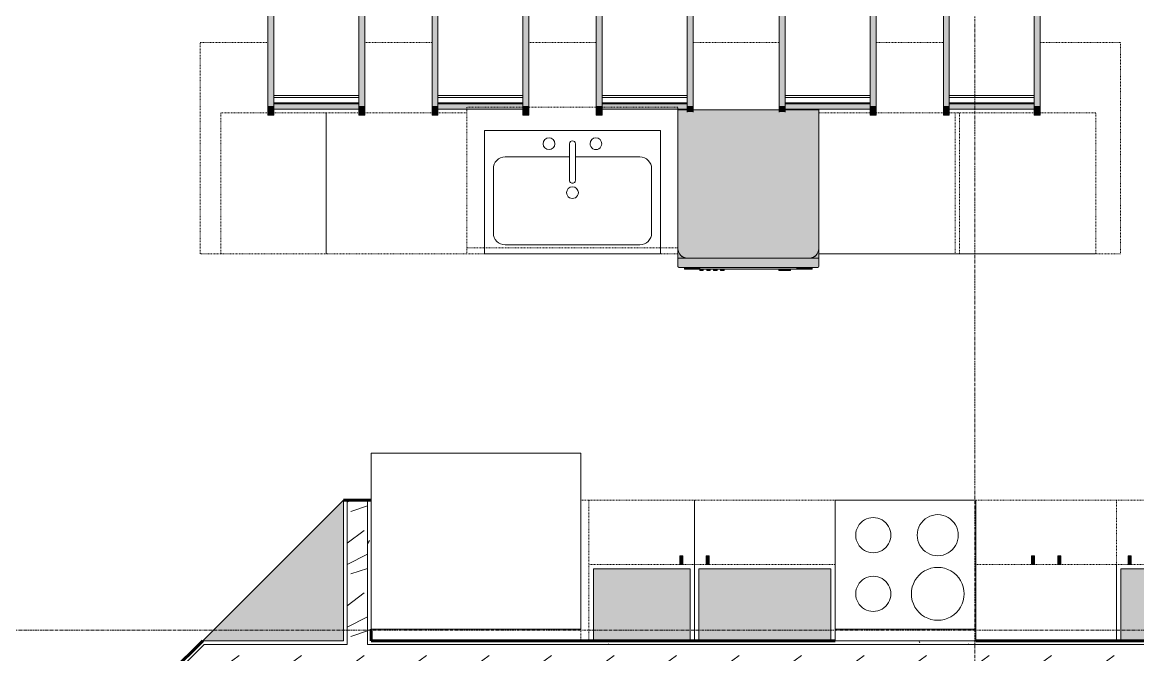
# Model space of a CAD drawing. Header units: inches. Extents: x -4061 to -1937, y 10959 to 12323.
# Drawn here: x -2335.8 to -2145.5, y 11843 to 11950.9 of the extents above; entities that cross this region are included whole.
import ezdxf

# ---------------------------------------------------------------- set-up
doc = ezdxf.new("R2010")
doc.units = ezdxf.units.IN
doc.header["$MEASUREMENT"] = 0
doc.linetypes.add('Dash', pattern=[0.25, 0.125, -0.125])
doc.linetypes.add('Grid Line 1_2_', pattern=[0.8749999999999999, 0.4999999999999999, -0.125, 0.125, -0.125])
for name, color, linetype, lineweight in [('0-1', 7, 'Continuous', 5), ('0-2', 10, 'Continuous', 18), ('A-WALL-2', 250, 'Continuous', 60), ('A-WALL-3', 10, 'Continuous', 18), ('A-WALL-PATT-1', 7, 'Continuous', 9), ('A-WALL-PATT-2', 55, 'Continuous', 9), ('I-FURN-1', 71, 'Continuous', 9), ('I-FURN-2', 7, 'Continuous', 9), ('I-FURN-4', 55, 'Continuous', 9), ('P-SANR-FIXT-2', 7, 'Continuous', 9), ('Q-CASE-1', 53, 'Continuous', 9), ('Q-CASE-3', 7, 'Continuous', 9), ('Q-CASE-4', 7, 'Dash', 9), ('Q-CASE-HDLN-1', 7, 'Dash', 9), ('Q-SPCQ-1', 7, 'Continuous', 9), ('Q-SPCQ-2', 55, 'Continuous', 9), ('S-GRID-1', 1, 'Grid Line 1_2_', 9)]:
    doc.layers.add(name, color=color, linetype=linetype, lineweight=lineweight)
pattern_1 = [(0, (0, 0), (20.48, 5.12), [0.845, -14.515, 0.845, -14.515, -81.92]), (0, (0, 0), (20.48, 5.12), [-30.72, 0.845, -29.875, 0.845, -14.515, -35.84]), (0, (0, 0), (20.48, 5.12), [-76.8, 0.845, -9.395, 0.845, -24.755]), (120, (7.68, 2.56), (-14.67405006737632, 15.1762002695053), [0.8449999999999999, -14.515, 0.8449999999999999, -14.515, -81.91999999999999]), (120, (7.68, 2.56), (-14.67405006737632, 15.1762002695053), [-30.72, 0.8449999999999999, -29.875, 0.8449999999999999, -14.515, -35.84]), (120, (7.68, 2.56), (-14.67405006737632, 15.1762002695053), [-76.79999999999998, 0.8449999999999999, -9.394999999999998, 0.8449999999999999, -24.755]), (240, (10.24, 12.8), (-5.805949932623669, -20.2962002695053), [0.845, -14.515, 0.845, -14.515, -81.92]), (240, (10.24, 12.8), (-5.805949932623669, -20.2962002695053), [-30.72, 0.845, -29.875, 0.845, -14.515, -35.84]), (240, (10.24, 12.8), (-5.805949932623669, -20.2962002695053), [-76.8, 0.845, -9.395, 0.845, -24.755])]
pattern_2 = [(216.87, (4.265, 10.662), (31.98716190389133, 21.32545714244463), [5.331, -47.981]), (206.565, (10.662, 7.464), (-10.66247606731217, -10.66200980650436), [11.921, -11.921]), (198.435, (10.662, 2.132), (-21.3244936496746, -10.66258686177925), [6.743999999999999, -26.974])]

# ---------------------------------------------------------------- blocks, each defined once
blk = doc.blocks.new('Refrigerator_-_Side-by-Side_6047 - 36_ X 30_-345559-ENLARGED RCP - 1ST FLOOR PLAN - EAST')
at = {"layer": 'Q-SPCQ-1'}
for p, q in [((17.87499999999981, 14.42220360188391), (-17.87500000000018, 14.42220360188391)), ((-17.87500000000018, 14.42220360188391), (-17.87500000000018, -15.57779639811609)), ((17.8749999999998, -15.57779639811608), (17.8749999999998, 14.42220360188391)), ((-17.87500000000018, -15.57779639811608), (17.87499999999981, -15.57779639811608))]:
    blk.add_line(p, q, dxfattribs=at)
blk = doc.blocks.new('Range - 24_ x 24_-1352610-ENLARGED RCP - 1ST FLOOR PLAN - EAST')
at = {"layer": 'Q-SPCQ-1'}
for p, q in [((24.00000000000006, 23.99999999999999), (-1.957539771512497e-42, 23.99999999999999)), ((-1.957539771512497e-42, 23.99999999999999), (0, 0)), ((24.00000000000006, 0), (24.00000000000006, 23.99999999999999)), ((-3.754919941060466e-15, 21.99999999999981), (23.99999999999629, 21.99999999999981)), ((0, 0), (24.00000000000006, 0))]:
    blk.add_line(p, q, dxfattribs=at)
for centre, radius, start, end in [((6.499999999999339, 16.00000000000003), 4.499999999999293, 359.9999999999996, 179.9999999999998), ((17.49999999999879, 16.00000000000002), 2.999999999999965, 359.9999999999996, 179.9999999999997), ((6.499999999999339, 16.00000000000006), 4.499999999999297, 180.0000000000001, 2.544443745170813e-13), ((17.49999999999879, 16.00000000000005), 2.999999999999961, 180.0000000000001, 3.562221243239139e-13), ((6.499999999999833, 5.999999999999932), 3.499999999999869, 359.9999999999996, 179.9999999999998), ((17.49999999999994, 5.999999999999969), 2.999999999999915, 359.9999999999996, 180), ((6.499999999999833, 5.999999999999954), 3.49999999999987, 180.0000000000001, 3.562221243239139e-13), ((17.49999999999994, 5.999999999999988), 2.99999999999992, 180.0000000000001, 2.544443745170813e-13)]:
    blk.add_arc(centre, radius, start, end, dxfattribs=at)
blk = doc.blocks.new('Base Cabinet-Single Door _ Drawer - 24_-2171315-ENLARGED RCP - 1ST FLOOR PLAN - EAST')
at = {"layer": 'Q-CASE-4'}
for p, q in [((-11.26229508196704, 23.99999999999996), (-11.26229508196704, -2.664535259100375e-15)), ((12.73770491803255, 23.99999999999996), (-11.26229508196704, 23.99999999999996)), ((12.73770491803255, -1.332267629550188e-15), (12.73770491803255, 23.99999999999996)), ((-11.26229508196707, -1.434046334696257e-15), (12.73770491803254, -1.434046334696257e-15))]:
    blk.add_line(p, q, dxfattribs=at)
blk = doc.blocks.new('Sink Kitchen-Single - 30_ x 21_-1372827-ENLARGED RCP - 1ST FLOOR PLAN - EAST')
at = {"layer": 'P-SANR-FIXT-2'}
for p, q in [((-14.38231336358028, 10.40766137347874), (15.61768663641975, 10.40766137347874)), ((-14.38231336358028, -10.59233862652137), (-14.38231336358028, 10.40766137347875)), ((15.61768663641976, 10.40766137347875), (15.61768663641976, -10.59233862652137)), ((-10.8823133635799, 8.907661373478609), (12.11768663642001, 8.907661373478609)), ((-12.88231336357988, -4.092338626521519), (-12.88231336357988, 6.907661373478628)), ((14.11768663641998, 6.907661373478644), (14.11768663641998, -4.092338626520889)), ((0.1176866364198428, -8.342338626521279), (0.1176866364198428, -2.092338626521254)), ((1.117686636419831, -8.342338626521276), (1.117686636419831, -2.092338626521254)), ((0.1176866364198428, -6.092338626521192), (-10.88231336358022, -6.092338626521192)), ((12.11768663641964, -6.092338626521227), (1.117686636419831, -6.092338626521227)), ((15.61768663641975, -10.59233862652137), (-14.38231336358028, -10.59233862652137))]:
    blk.add_line(p, q, dxfattribs=at)
for centre, radius, start, end in [((-10.8823133635799, 6.907661373478628), 1.99999999999998, 89.99999999999994, 180), ((12.11768663642001, 6.907661373478644), 1.999999999999965, 359.9999999999996, 90.00000000000006), ((0.6176866364198502, -1.278976924368176e-13), 1.000000000000003, 359.9999999999994, 179.9999999999999), ((0.6176866364198502, -1.278976924368176e-13), 1.000000000000003, 180.0000000000003, 5.088887490341627e-14), ((0.6176866364198369, -2.092338626521254), 0.4999999999999946, 359.9999999999996, 179.9999999999999), ((-10.88231336358021, -4.092338626521519), 1.999999999999675, 179.9999999999999, 269.9999999999993), ((12.11768663641964, -4.09233862652089), 2.000000000000336, 269.9999999999996, 6.361109362927034e-14), ((-3.382313363580229, -8.34233862652125), 1.000000000000082, 359.9999999999957, 179.9999999999999), ((4.617686636419889, -8.342338626521226), 1.000000000000086, 7.63333123551244e-14, 179.9999999999999), ((-3.382313363580229, -8.34233862652125), 1.000000000000082, 180.0000000000002, 5.088887490341627e-14), ((0.6176866364198369, -8.342338626521276), 0.4999999999999939, 180.0000000000004, 5.088887490341627e-14), ((4.617686636419889, -8.342338626521226), 1.000000000000086, 180.0000000000001, 5.088887490341627e-14)]:
    blk.add_arc(centre, radius, start, end, dxfattribs=at)
blk = doc.blocks.new('Dishwasher_15404 - 34_ counter-V6-ENLARGED RCP - 1ST FLOOR PLAN - EAST')
at = {"layer": 'Q-SPCQ-2'}
for points in [[(25.25000000001557, -8.289522179907861), (25.25000000002563, -1.574803149641752), (25.16660215794377, -1.095420880856977), (24.98182294017027, -0.7128656277702702), (24.73994902415575, -0.4238022158093599), (24.46259842518549, -0.2109836160849454), (24.08278589779666, -0.05366011608293774), (23.6751968504214, 1.023181539494544e-12), (-7.929656931082716e-12, 3.615241439547389e-11), (-1.645616976020392e-11, -5.717105662307858), (0.3586824093927702, -5.717105662308199), (0.3586824093933671, -6.717105662309677), (-1.790567694115452e-11, -6.717105662309335), (-3.990408004028722e-11, -21.43955309714601), (0.3586824094016378, -21.43955309714636), (0.3586824094016378, -22.43955309714817), (-4.135358722123782e-11, -22.43955309714783), (-4.365574568510055e-11, -24.0000000000017), (23.67519685038576, -24.00000000003683), (24.08278589776887, -23.94633988395048), (24.46259842518139, -23.78901638392733), (24.83340004151819, -23.48056285966697), (25.06518520964863, -23.14942129117514), (25.20498949942901, -22.76708554516267), (25.24999999999204, -22.42519685039508), (25.25000000000415, -15.95415721549727)], [(25.00398921803702, -0.7417532835075946), (24.92535948786587, -0.6248871443181117), (24.98182294017027, -0.7128656277702732)], [(26.87500000002654, -0.6248871443208526), (26.86829248551055, -0.1459017627978636), (26.81734385456553, -0.05765614544294922), (26.67814911068455, -1.359379724992034e-05), (25.25000000002785, -1.37962782055971e-12), (25.24999999999221, -24.00000000003923), (26.73139927629222, -23.97794326449561), (26.81734385455615, -23.94234385456629), (26.8749999999921, -23.80314960630098), (26.87500000001512, -8.289522179910264)], [(27.1249999999946, -1.092945407741463), (26.87500000002569, -1.092945407741122), (26.87500000002347, -2.608966188332928), (27.12499999999238, -2.608966188333269)], [(27.12499999999272, -3.522955238485207), (27.12499999999374, -2.608966188333269), (26.87500000002347, -2.630015243143461), (26.8750000000216, -3.814150824151722), (27.12499999999221, -3.814150824152063)], [(27.12499999999221, -20.18586276964741), (27.12500000001659, -3.814150824152063), (26.8750000000216, -3.814150824151722), (26.87499999999721, -20.18586276964707)], [(27.37499999999283, -5.808293702610044), (27.3749999999942, -4.824041734106334), (27.12500000001506, -4.824041734105993), (27.1250000000137, -5.808293702609703)], [(27.37499999999283, -5.808293702610044), (27.1250000000137, -5.808293702609703), (27.12500000001216, -6.792545671113761), (27.3749999999913, -6.792545671114102), (27.37499999999249, -6.06303685723877)], [(27.37499999999232, -16.74058653253302), (27.37499999999318, -16.15003535143011), (27.12499999999818, -16.15003535142977), (27.12499999999732, -16.74058653253268)], [(27.37499999999232, -17.92168889473782), (27.37499999999318, -17.33113771363456), (27.12499999999647, -17.33113771363422), (27.12499999999562, -17.92168889473747)], [(27.37499999999232, -19.10279125694261), (27.37499999999318, -18.51224007583936), (27.12499999999477, -18.51224007583902), (27.12499999999391, -19.10279125694227)], [(27.12499999999272, -20.18586276964741), (26.87499999999721, -20.18586276964707), (26.87499999999551, -21.39104740546655), (27.1249999999905, -21.39104740546689), (27.12499999999238, -20.47705835531461)], [(27.37499999999249, -20.18586276964776), (27.37499999999318, -19.69334243804416), (27.12499999999289, -19.69334243804381), (27.12499999999255, -20.28389361914672), (27.37499999999232, -20.28389361914707)], [(27.12499999999477, -21.39104740546689), (26.87499999999551, -21.39104740546655), (26.89608142023576, -22.90706818605803), (27.12499999999238, -22.90706818605837), (27.12499999999272, -22.67814960630107)]]:
    blk.add_hatch(color=256, dxfattribs=at).paths.add_polyline_path(points, flags=0)
h = blk.add_hatch(color=256, dxfattribs=at)
h.paths.add_polyline_path([(25.25000000002614, -1.254371951023827), (25.25000000002785, -1.378229114386954e-12), (23.6751968504214, 1.009194477766983e-12), (24.08278589779666, -0.05366011608295173), (24.46259842518549, -0.2109836160849594), (24.83340004151767, -0.5194371403354264), (25.03901638390453, -0.7874015748046898), (25.21705573075866, -1.254371951024509), (25.25000000002597, -1.312957064534671), (25.25000000002597, -1.260156149652417)], flags=0)
h.paths.add_polyline_path([(25.24999999999221, -24.00000000003923), (25.2499999999946, -22.42519685039271), (25.19633988391166, -22.8327858978014), (24.96171408282083, -23.33342499940637), (24.68443883416012, -23.61879225108568), (24.46259842518941, -23.78901638391336), (24.08278589776887, -23.9463398839505), (23.67519685038576, -24.00000000003685)], flags=0)
at = {"layer": 'Q-SPCQ-1'}
for p, q in [((3.730349362740525e-14, -5.717105662307341), (3.730349362740525e-14, 7.194245199571052e-14)), ((3.730349362740525e-14, 7.061018436616033e-14), (23.6751968503936, -2.031708135063998e-14)), ((23.67519685039353, 1.541279339631849e-13), (25.24999999999998, 1.53878659595763e-13)), ((25.24999999999998, 1.933711283835714e-15), (26.6781496062992, 2.766378552304582e-15)), ((25.24999999999998, 1.53878659595763e-13), (25.24999999999998, -1.574803149606719)), ((25.24999999999998, -1.574803149606319), (25.24999999999991, -22.42519685039354)), ((26.87499999999998, -0.1968503937007847), (26.87499999999998, -23.80314960629914)), ((27.12499999999996, -1.092945407739571), (26.87499999999952, -1.092945407739572)), ((27.12499999999997, -2.608966188328473), (27.12499999999996, -1.092945407739571)), ((27.12499999999997, -3.814150824150475), (27.12499999999997, -2.608966188328484)), ((27.125, -20.18586276964297), (27.12499999999997, -3.814150824150467)), ((27.37499999999232, -4.824041734106338), (27.12499999999238, -4.824041734106338)), ((27.37499999999998, -5.808293702608482), (27.37499999999998, -4.824041734104545)), ((3.730349362740525e-14, -21.43955309714551), (3.730349362740525e-14, -6.717105662306964)), ((27.12499999999221, -6.792545671114105), (27.37499999999232, -6.792545671114105)), ((27.37499999999998, -6.792545671112416), (27.37499999999998, -5.808293702608489)), ((27.375, -16.15003535142843), (27.12499999999999, -16.15003535142844)), ((27.375, -16.74058653253079), (27.12499999999999, -16.74058653253079)), ((27.37499999999999, -16.74058653253079), (27.37499999999999, -16.15003535142843)), ((27.375, -17.33113771363316), (27.12499999999999, -17.33113771363316)), ((27.375, -17.92168889473552), (27.12499999999999, -17.92168889473552)), ((27.375, -18.51224007583788), (27.12499999999999, -18.51224007583788)), ((27.375, -17.92168889473552), (27.37499999999999, -17.33113771363316)), ((27.375, -19.10279125694025), (27.375, -18.51224007583788)), ((27.375, -19.10279125694025), (27.125, -19.10279125694025)), ((27.375, -19.69334243804261), (27.125, -19.69334243804261)), ((27.125, -21.39104740546497), (27.125, -20.18586276964297)), ((27.375, -20.28389361914498), (27.125, -20.28389361914498)), ((27.375, -20.28389361914498), (27.375, -19.69334243804261)), ((3.730349362740525e-14, -23.99999999999991), (3.730349362740525e-14, -22.43955309714599)), ((25.24999999999998, -22.42519685039348), (25.24999999999998, -23.99999999999993)), ((27.12499999999999, -22.90706818605386), (27.125, -21.39104740546497)), ((23.67519685039361, -23.99999999999991), (3.730349362740525e-14, -23.99999999999991)), ((25.24999999999998, -23.99999999999993), (23.67519685039353, -23.99999999999993)), ((26.6781496062992, -23.99999999999993), (25.24999999999998, -23.99999999999993)), ((27.12499999999999, -22.90706818605386), (26.87499999999945, -22.90706818605386))]:
    blk.add_line(p, q, dxfattribs=at)
for centre, radius, start, end in [((26.6781496062992, -0.1968503937007847), 0.1968503937007877, 2.417221557912273e-13, 90.00000000000024), ((23.6751968503936, -1.574803149606319), 1.574803149606299, 4.579998741307465e-13, 90.00000000000065), ((23.6751968503936, -1.574803149606322), 1.574803149606296, 32.07702266498875, 42.33590896448592), ((23.6751968503936, -1.574803149606322), 1.574803149606295, 17.81822845426488, 27.52661292443582), ((23.6751968503936, -1.574803149606322), 1.574803149606296, 3.514512923017186e-13, 13.64245208003724), ((26.67814960629914, -0.1968503937008374), 0.1968503937007849, 15.0000000000001, 75.00000000000009), ((23.67519685039361, -22.42519685039354), 1.574803149606296, 270.0000000000003, 8.396664359063685e-13), ((23.67519685039361, -22.42519685039354), 1.574803149606302, 346.3575479199964, 1.292577422546779e-12), ((23.67519685039361, -22.42519685039354), 1.5748031496063, 317.6640910353866, 327.9229773349712), ((23.67519685039361, -22.42519685039354), 1.574803149606299, 332.4733870755708, 342.1817715456706), ((26.6781496062992, -23.80314960629914), 0.1968503937007853, 269.9999999999996, 0)]:
    blk.add_arc(centre, radius, start, end, dxfattribs=at)
blk = doc.blocks.new('OD_CW_Countertop - OD_CW_Countertop-2216551-ENLARGED RCP - 1ST FLOOR PLAN - EAST')
at = {"layer": 'Q-CASE-HDLN-1'}
for p, q in [((0.7377049180327883, -24.00000000000029), (0.7377049180327883, 11.99999999999974)), ((0.7377049180327883, 11.99999999999974), (52.23169634116282, 11.99999999999974)), ((76.23169634116304, 11.99999999999974), (157.7638757690117, 11.99999999999974)), ((157.7638757690117, 11.99999999999974), (157.7638757690117, -24.0000000000003)), ((14.44880200346927, -24.00000000000029), (0.7377049180327829, -24.00000000000029)), ((42.44880200347096, -24.00000000000029), (30.9488020034698, -24.00000000000029)), ((73.67124943830865, -24.00000000000029), (58.94880200347149, -24.00000000000029)), ((101.6712494392696, -24.00000000000029), (90.17124943830918, -24.00000000000029)), ((129.6712494385131, -24.00000000000029), (118.1712494392702, -24.00000000000029)), ((157.7638757690117, -24.00000000000029), (146.1712494385136, -24.00000000000029))]:
    blk.add_line(p, q, dxfattribs=at)
blk = doc.blocks.new('Bar_Stool_6722_1_ - Bar_Stool_6722_1_-V7-ENLARGED RCP - 1ST FLOOR PLAN - EAST')
at = {"layer": 'I-FURN-1'}
for points in [[(1.000000000000455, -0.7499999999932639), (1.000000000001819, 3.052491592825387e-11), (6.821210263296961e-13, 3.214495336578689e-11), (-6.821210263296961e-13, -0.7499999999916439)], [(15.49999999999954, -0.7499999999916439), (16.50000000002899, -0.7499999999932639), (16.50000000003035, 5.456968210637535e-12), (15.50000000000091, 7.077005648170563e-12), (15.49999999999988, -0.4601229641033341)], [(0.9999999999994315, -1.298536159838922), (1.000000000000455, -0.7499999999932639), (-6.821210263296961e-13, -0.7536100654422739), (-1.70530256582424e-12, -1.298536159837302)], [(0.9999999999697592, -19.69211219364458), (0.9999999999994315, -1.298536159838922), (-1.70530256582424e-12, -1.298536159837302), (-3.137756721116602e-11, -19.69211219364296)], [(0.9999999999994315, -1.304888085039402), (15.49999999999852, -1.30488808506285), (15.49999999999988, -0.4601229641032709), (1.000000000000796, -0.460122964079823), (0.9999999999994315, -1.298536159838925)], [(16.00000000002535, -1.298536159838154), (16.50000000002796, -1.298536159838922), (16.50000000002899, -0.7499999999932639), (15.49999999999954, -0.7536100654673419), (15.49999999999852, -1.298536159837302)], [(16.49999999999829, -19.69211219364458), (16.50000000002796, -1.298536159838922), (15.49999999999852, -1.298536159837302), (15.49999999996885, -19.69211219364296), (15.99999999999568, -19.69211219364381)], [(-3.205968823749571e-11, -20.13541346417039), (0.9999999999690771, -20.13541346417201), (0.9999999999697592, -19.69211219364458), (-3.137756721116602e-11, -19.69211219364296), (-3.171862772433087e-11, -19.88640119693811)], [(0.9999999999977262, -21.13291096116364), (0.9999999999690771, -20.13541346417201), (-3.205968823749571e-11, -20.13541346417039), (-3.41060513164848e-12, -21.13291096116202)], [(13.79756516966949, -20.13541346419253), (15.49999999996817, -20.13541346419526), (15.49999999996953, -19.22321022608778), (0.9999999999704413, -19.22321022606433), (0.9999999999690771, -20.13541346417181), (10.9151736089351, -20.13541346418784)], [(15.49999999996817, -20.13541346419546), (16.49999999999761, -20.13541346417355), (16.49999999999829, -19.69211219364458), (15.49999999996885, -19.69836062243165), (15.49999999996851, -19.88640119696317)], [(15.4999999999975, -20.63416221252475), (16.49999999999931, -20.63416221252492), (16.49999999999761, -20.13541346417355), (15.49999999996817, -20.13541346419546), (15.49999999999784, -20.27547980308176)]]:
    blk.add_hatch(color=256, dxfattribs=at).paths.add_polyline_path(points, flags=0)
at = {"layer": 'I-FURN-2'}
for p, q in [((3.318718997531667e-13, 1.665334536903466e-15), (3.318718997531671e-13, -0.7499999999999996)), ((3.319011732116905e-13, 1.665334536903466e-15), (1.000000000000332, 1.665334536903516e-15)), ((1.000000000000332, -0.7499999999999996), (1.000000000000332, 1.665334536903516e-15)), ((3.318718997531671e-13, -0.7499999999999996), (4.04039835783168e-13, -1.298536159845804)), ((1.000000000000332, -0.7499999999999996), (3.319011732116905e-13, -0.7499999999999996)), ((4.040398357831679e-13, -1.298536159845807), (4.040398357831671e-13, -19.69211219364976)), ((1.000000000000404, -1.298536159845807), (4.040101586610943e-13, -1.298536159845807)), ((15.50000000000057, -1.178476897108185e-13), (1.000000000000798, -1.178476897108192e-13)), ((15.50000000000061, -0.4601229641100834), (1.000000000000417, -0.4601229641100834)), ((1.000000000000404, -1.298536159845804), (1.000000000000332, -0.7499999999999996)), ((1.000000000000404, -19.69211219364976), (1.000000000000404, -1.298536159845807)), ((1.000000000000417, -1.304888085046203), (15.50000000000061, -1.304888085046203)), ((15.50000000000049, -1.730309294641425), (1.000000000000732, -1.730309294641425)), ((15.50000000000047, -1.827458305814601), (1.000000000000716, -1.827458305814601)), ((15.50000000000092, -4.662936703459925e-15), (15.50000000000092, -0.7500000000000059)), ((15.50000000000092, -4.662936703459925e-15), (16.50000000000092, -4.662936703459876e-15)), ((15.50000000000092, -0.7500000000000059), (15.50000000000099, -1.298536159845809)), ((16.50000000000092, -0.7500000000000059), (15.50000000000092, -0.7500000000000059)), ((15.5000000000004, -1.298536159845756), (15.5000000000004, -19.69211219364971)), ((16.5000000000004, -1.298536159845756), (15.5000000000004, -1.298536159845756)), ((16.50000000000092, -0.7500000000000059), (16.50000000000092, -4.662936703459876e-15)), ((16.50000000000099, -1.29853615984581), (16.50000000000092, -0.7500000000000059)), ((16.5000000000004, -19.69211219364971), (16.5000000000004, -1.298536159845756)), ((15.50000000000047, -17.8274583058146), (1.000000000000716, -17.8274583058146)), ((15.50000000000044, -18.13222635073972), (1.000000000000681, -18.13222635073972)), ((1.000000000000404, -19.69211219364976), (4.040101586610943e-13, -19.69211219364976)), ((2.908928261697349e-13, -19.69211219364965), (2.046696145896474e-13, -20.13541346417873)), ((-6.669664820435627e-14, -20.13541346417871), (-8.476552793013069e-14, -21.13291096116883)), ((1.000000000000204, -20.13541346417875), (2.046696145896476e-13, -20.13541346417873)), ((15.50000000000045, -19.06560329092438), (1.000000000000681, -19.06560329092438)), ((15.50000000000068, -19.22321022609465), (1.000000000000399, -19.22321022609465)), ((1.000000000000157, -20.13541346417874), (1.000000000000241, -19.69211219364966)), ((1.000000000000399, -20.13541346417864), (15.50000000000068, -20.13541346417864)), ((1.000000000000154, -21.13291096116886), (1.000000000000157, -20.13541346417874)), ((15.50000000000052, -19.69211219364965), (15.50000000000044, -20.13541346417873)), ((16.5000000000004, -19.69211219364971), (15.5000000000004, -19.69211219364971)), ((15.50000000000017, -20.13541346417871), (15.50000000000016, -20.63416221253139)), ((16.50000000000044, -20.13541346417875), (15.50000000000044, -20.13541346417873)), ((16.50000000000038, -20.13541346417874), (16.50000000000047, -19.69211219364965)), ((16.50000000000038, -20.63416221253155), (16.50000000000038, -20.13541346417874)), ((1.854350006880167e-13, -21.13291096116885), (1.000000000000201, -21.13291096116886))]:
    blk.add_line(p, q, dxfattribs=at)
blk = doc.blocks.new('Bar_Stool_6722_1_ - Bar_Stool_6722_1_-V8-ENLARGED RCP - 1ST FLOOR PLAN - EAST')
at = {"layer": 'I-FURN-1'}
for points in [[(4.092726157978176e-12, 21.1329109611604), (2.387423592153936e-12, 20.13541346419418), (1.000000000005911, 20.13541346419256), (1.000000000007617, 21.13291096115878)], [(16.00000000003353, 21.13291096115955), (15.50000000000432, 21.1329109611604), (15.50000000000261, 20.13541346416877), (16.50000000003274, 20.1354134641686), (16.50000000003444, 21.13291096115878)], [(1.000000000005911, 20.13541346419256), (2.387423592153936e-12, 20.13541346419418), (1.70530256582424e-12, 19.6921121936413), (1.000000000005229, 19.69211219363968), (1.00000000000557, 19.88640119693646)], [(1.70530256582424e-12, 19.6921121936413), (-2.830802259268239e-11, 1.298536159835645), (0.9999999999752162, 1.298536159834025), (1.000000000005229, 19.69211219363968)], [(1.000000000005911, 20.13541346419226), (1.000000000004547, 19.22321022608444), (15.50000000000125, 19.22321022606065), (15.50000000000261, 20.13541346416847), (7.763902912133744, 20.13541346418118)], [(16.50000000003274, 20.1354134641686), (15.50000000000261, 20.13541346416877), (15.50000000000193, 19.69211219364121), (16.50000000003206, 19.69211219363959), (16.5000000000324, 19.88640119691105)], [(16.00000000003115, 19.69211219364036), (15.50000000000193, 19.69211219364121), (15.49999999997192, 1.298536159835559), (16.50000000000204, 1.298536159833939), (16.50000000003206, 19.69211219363959)], [(-2.830802259268239e-11, 1.298536159835645), (-2.933120413217693e-11, 0.7499999999898533), (0.999999999974193, 0.7536100654647836), (0.9999999999752162, 1.298536159834025)], [(-2.933120413217693e-11, 0.7499999999898533), (-3.069544618483632e-11, -7.92965693108275e-12), (0.9999999999728287, -9.549694368615779e-12), (0.999999999974193, 0.7499999999882333)], [(0.9999999999752162, 1.304888085059821), (0.9999999999738519, 0.4601229640999014), (15.49999999997055, 0.4601229640761125), (15.49999999997192, 1.304888085036032), (7.763902912103048, 1.304888085048737)], [(15.49999999997192, 1.298536159835559), (15.49999999997089, 0.7499999999898533), (16.50000000000102, 0.7536100654393746), (16.50000000000204, 1.298536159833939), (16.00000000000113, 1.298536159834707)], [(15.49999999997089, 0.7499999999898533), (15.49999999996953, -3.333866516186393e-11), (16.49999999999966, -3.495870259939695e-11), (16.50000000000102, 0.7499999999882333), (16.00000000000011, 0.7499999999890007)]]:
    blk.add_hatch(color=256, dxfattribs=at).paths.add_polyline_path(points, flags=0)
at = {"layer": 'I-FURN-2'}
for p, q in [((1.000000000000201, 21.13291096116886), (1.853517339611699e-13, 21.13291096116885)), ((-8.476552793013069e-14, 21.13291096116883), (-6.669664820435627e-14, 20.13541346417871)), ((1.000000000000157, 20.13541346417874), (1.000000000000154, 21.13291096116886)), ((16.50000000000044, 21.13291096116886), (15.50000000000042, 21.13291096116885)), ((15.50000000000016, 21.13291096116884), (15.50000000000017, 20.13541346417871)), ((16.50000000000038, 20.13541346417874), (16.50000000000038, 21.13291096116886)), ((2.046696145896474e-13, 20.13541346417873), (2.908928261697349e-13, 19.6921121936496)), ((2.046696145896476e-13, 20.13541346417873), (1.000000000000204, 20.13541346417875)), ((4.040398357831671e-13, 19.69211219364972), (4.040398357831679e-13, 1.29853615984577)), ((4.040101586610943e-13, 19.69211219364972), (1.000000000000404, 19.69211219364972)), ((15.50000000000068, 20.13541346417855), (1.000000000000399, 20.13541346417855)), ((1.000000000000241, 19.69211219364973), (1.000000000000157, 20.13541346417874)), ((1.000000000000404, 1.29853615984577), (1.000000000000404, 19.69211219364972)), ((1.000000000000399, 19.22321022609455), (15.50000000000068, 19.22321022609455)), ((1.00000000000068, 19.0656032909242), (15.50000000000044, 19.0656032909242)), ((15.50000000000044, 20.13541346417873), (15.50000000000052, 19.6921121936496)), ((15.50000000000044, 20.13541346417873), (16.50000000000044, 20.13541346417875)), ((15.5000000000004, 19.69211219364967), (15.5000000000004, 1.298536159845719)), ((15.5000000000004, 19.69211219364967), (16.5000000000004, 19.69211219364967)), ((16.50000000000047, 19.69211219364961), (16.50000000000038, 20.13541346417874)), ((16.5000000000004, 1.298536159845719), (16.5000000000004, 19.69211219364967)), ((1.000000000000681, 18.13222635073954), (15.50000000000045, 18.13222635073954)), ((1.000000000000716, 17.8274583058144), (15.50000000000047, 17.8274583058144)), ((4.040101586610943e-13, 1.29853615984577), (1.000000000000404, 1.29853615984577)), ((4.04039835783168e-13, 1.298536159845767), (3.318718997531671e-13, 0.7499999999999996)), ((3.318718997531671e-13, 0.7499999999999996), (3.318718997531667e-13, -1.665334536972003e-15)), ((3.319011732116905e-13, 0.7499999999999996), (1.000000000000332, 0.7499999999999996)), ((1.000000000000716, 1.827458305814404), (15.5000000000009, 1.827458305814404)), ((1.000000000000732, 1.73030929464122), (15.5000000000005, 1.73030929464122)), ((15.50000000000061, 1.304888085046158), (1.000000000000417, 1.304888085046158)), ((1.000000000000332, 0.7499999999999996), (1.000000000000404, 1.298536159845766)), ((1.000000000000332, -1.665334536971954e-15), (1.000000000000332, 0.7499999999999996)), ((1.000000000000417, 0.4601229641100393), (15.50000000000061, 0.4601229641100393)), ((15.5000000000004, 1.298536159845719), (16.5000000000004, 1.298536159845719)), ((15.50000000000099, 1.298536159845773), (15.50000000000092, 0.7500000000000059)), ((15.50000000000092, 0.7500000000000059), (15.50000000000092, 4.662936703391389e-15)), ((15.50000000000092, 0.7500000000000059), (16.50000000000092, 0.7500000000000059)), ((16.50000000000092, 4.662936703391437e-15), (15.50000000000092, 4.662936703391389e-15)), ((16.50000000000092, 0.7500000000000059), (16.50000000000099, 1.298536159845772)), ((16.50000000000092, 4.662936703391437e-15), (16.50000000000092, 0.7500000000000059)), ((1.000000000000332, -1.665334536971954e-15), (3.319011732116905e-13, -1.665334536972003e-15)), ((1.000000000000798, -1.218444925994698e-13), (15.50000000000057, -1.21844492599469e-13))]:
    blk.add_line(p, q, dxfattribs=at)
blk = doc.blocks.new('Bar_Stool_6722_1_ - Bar_Stool_6722_1_-V9-ENLARGED RCP - 1ST FLOOR PLAN - EAST')
at = {"layer": 'I-FURN-1'}
for points in [[(1.364242052659392e-12, 21.13291096115929), (2.387423592153936e-12, 20.13541346419299), (1.000000000005911, 20.13541346419137), (1.000000000003183, 21.13291096115767)], [(2.387423592153936e-12, 20.13541346419299), (1.70530256582424e-12, 19.69211219364019), (1.000000000005229, 19.69211219363857), (1.000000000005911, 20.13541346419137)], [(1.70530256582424e-12, 19.69211219364019), (-2.830802259268239e-11, 1.298536159834536), (0.9999999999752162, 1.298536159832916), (1.000000000005229, 19.69211219363857)], [(15.50000000000227, 20.13541346416728), (1.000000000005911, 20.13541346419107), (1.000000000004547, 19.22321022608333), (15.50000000000091, 19.22321022605954)], [(16.50000000000272, 20.63416221251844), (15.50000000000125, 20.63416221251802), (15.50000000000227, 20.13541346416758), (16.50000000003274, 20.1354134641675), (16.50000000000204, 20.27547980310717)], [(16.50000000003274, 20.1354134641675), (15.50000000000227, 20.13541346416758), (15.50000000000159, 19.69211219364002), (16.50000000003206, 19.6921121936384), (16.5000000000324, 19.8864011969345)], [(16.00000000003081, 19.69211219363917), (15.50000000000159, 19.69211219364002), (15.49999999997158, 1.298536159834451), (16.50000000000204, 1.298536159832831), (16.50000000003206, 19.6921121936384)], [(-2.830802259268239e-11, 1.298536159834536), (-2.933120413217693e-11, 0.7499999999887449), (0.999999999974193, 0.7536100654636751), (0.9999999999752162, 1.298536159832916)], [(-2.933120413217693e-11, 0.7499999999887449), (-3.069544618483632e-11, -9.038103598868507e-12), (0.9999999999728287, -1.065814103640154e-11), (0.999999999974193, 0.7499999999871249)], [(0.9999999999752162, 1.304888085058628), (0.9999999999738519, 0.460122964098793), (15.49999999997021, 0.460122964075004), (15.49999999997158, 1.304888085034839)], [(15.49999999997158, 1.298536159834451), (15.49999999997055, 0.7499999999887449), (16.50000000000102, 0.7536100654382661), (16.50000000000204, 1.298536159832831), (16.00000000000079, 1.298536159833598)], [(15.49999999997055, 0.7499999999887449), (15.49999999996919, -3.444711182964968e-11), (16.49999999999966, -3.606714926718271e-11), (16.50000000000102, 0.7499999999871249), (15.99999999999977, 0.7499999999878922)]]:
    blk.add_hatch(color=256, dxfattribs=at).paths.add_polyline_path(points, flags=0)
at = {"layer": 'I-FURN-2'}
for p, q in [((1.000000000000201, 21.13291096116886), (1.853517339611699e-13, 21.13291096116885)), ((-8.476552793013069e-14, 21.13291096116883), (-6.669664820435627e-14, 20.13541346417871)), ((1.000000000000157, 20.13541346417874), (1.000000000000154, 21.13291096116886)), ((2.046696145896474e-13, 20.13541346417873), (2.908928261697349e-13, 19.6921121936496)), ((2.046696145896476e-13, 20.13541346417873), (1.000000000000204, 20.13541346417875)), ((4.040398357831671e-13, 19.69211219364972), (4.040398357831679e-13, 1.29853615984577)), ((4.040101586610943e-13, 19.69211219364972), (1.000000000000404, 19.69211219364972)), ((15.50000000000068, 20.13541346417855), (1.000000000000399, 20.13541346417855)), ((1.000000000000241, 19.69211219364973), (1.000000000000157, 20.13541346417874)), ((1.000000000000404, 1.29853615984577), (1.000000000000404, 19.69211219364972)), ((1.000000000000399, 19.22321022609455), (15.50000000000068, 19.22321022609455)), ((1.00000000000068, 19.0656032909242), (15.50000000000044, 19.0656032909242)), ((15.50000000000016, 20.6341622125295), (15.50000000000017, 20.13541346417871)), ((15.50000000000044, 20.13541346417873), (15.50000000000052, 19.6921121936496)), ((15.50000000000044, 20.13541346417873), (16.50000000000044, 20.13541346417875)), ((15.5000000000004, 19.69211219364967), (15.5000000000004, 1.298536159845719)), ((15.5000000000004, 19.69211219364967), (16.5000000000004, 19.69211219364967)), ((16.50000000000038, 20.13541346417874), (16.50000000000038, 20.63416221252981)), ((16.50000000000047, 19.69211219364961), (16.50000000000038, 20.13541346417874)), ((16.5000000000004, 1.298536159845719), (16.5000000000004, 19.69211219364967)), ((1.000000000000681, 18.13222635073954), (15.50000000000045, 18.13222635073954)), ((1.000000000000716, 17.8274583058144), (15.50000000000047, 17.8274583058144)), ((4.040101586610943e-13, 1.29853615984577), (1.000000000000404, 1.29853615984577)), ((4.04039835783168e-13, 1.298536159845767), (3.318718997531671e-13, 0.7499999999999996)), ((3.318718997531671e-13, 0.7499999999999996), (3.318718997531667e-13, -1.665334536972003e-15)), ((3.319011732116905e-13, 0.7499999999999996), (1.000000000000332, 0.7499999999999996)), ((1.000000000000716, 1.827458305814404), (15.5000000000009, 1.827458305814404)), ((1.000000000000732, 1.73030929464122), (15.5000000000005, 1.73030929464122)), ((15.50000000000061, 1.304888085046158), (1.000000000000417, 1.304888085046158)), ((1.000000000000332, 0.7499999999999996), (1.000000000000404, 1.298536159845766)), ((1.000000000000332, -1.665334536971954e-15), (1.000000000000332, 0.7499999999999996)), ((1.000000000000417, 0.4601229641100393), (15.50000000000061, 0.4601229641100393)), ((15.5000000000004, 1.298536159845719), (16.5000000000004, 1.298536159845719)), ((15.50000000000099, 1.298536159845773), (15.50000000000092, 0.7500000000000059)), ((15.50000000000092, 0.7500000000000059), (15.50000000000092, 4.662936703391389e-15)), ((15.50000000000092, 0.7500000000000059), (16.50000000000092, 0.7500000000000059)), ((16.50000000000092, 4.662936703391437e-15), (15.50000000000092, 4.662936703391389e-15)), ((16.50000000000092, 0.7500000000000059), (16.50000000000099, 1.298536159845772)), ((16.50000000000092, 4.662936703391437e-15), (16.50000000000092, 0.7500000000000059)), ((1.000000000000332, -1.665334536971954e-15), (3.319011732116905e-13, -1.665334536972003e-15)), ((1.000000000000798, -1.218444925994698e-13), (15.50000000000057, -1.21844492599469e-13))]:
    blk.add_line(p, q, dxfattribs=at)
blk = doc.blocks.new('Triangular Shelves9 - Triangular Shelves-2073950-ENLARGED RCP - 1ST FLOOR PLAN - EAST')
at = {"layer": 'I-FURN-4'}
blk.add_hatch(color=256, dxfattribs=at).paths.add_polyline_path([(-2305.013117339743, 11845.4043264361), (-2281.013117339769, 11845.4043264361), (-2281.013117339769, 11869.40432643608), (-2300.38151321783, 11850.03593055802)], flags=0)
at = {"layer": 'I-FURN-2'}
for p, q in [((-2305.013117339741, 11845.4043264361), (-2281.013117339767, 11869.40432643607)), ((-2281.013117339767, 11869.40432643607), (-2281.01311733977, 11845.4043264361)), ((-2281.01311733977, 11845.4043264361), (-2305.013117339741, 11845.4043264361))]:
    blk.add_line(p, q, dxfattribs=at)
blk = doc.blocks.new('Base Cabinet-Single Door _ Drawer - 18_-2171622-ENLARGED RCP - 1ST FLOOR PLAN - EAST')
at = {"layer": 'Q-CASE-4'}
for p, q in [((-8.262295081967, 23.99999999999997), (-8.262295081967, -2.664535259100375e-15)), ((9.737704918032549, 23.99999999999997), (-8.262295081967002, 23.99999999999997)), ((9.737704918032549, -1.332267629550188e-15), (9.737704918032549, 23.99999999999997)), ((-8.262295081967, -1.332267629550188e-15), (9.73770491803255, -1.332267629550188e-15))]:
    blk.add_line(p, q, dxfattribs=at)
blk = doc.blocks.new('Base Cabinet-Single Door _ Drawer - 24_-2164611-ENLARGED RCP - 1ST FLOOR PLAN - EAST')
at = {"layer": 'Q-CASE-4'}
for p, q in [((-11.26229508196704, -23.99999999999996), (-11.26229508196704, 2.664535259100375e-15)), ((-11.26229508196707, 1.434046334696257e-15), (12.73770491803254, 1.434046334696257e-15)), ((12.73770491803255, 1.332267629550188e-15), (12.73770491803255, -23.99999999999996)), ((12.73770491803255, -23.99999999999996), (-11.26229508196704, -23.99999999999996))]:
    blk.add_line(p, q, dxfattribs=at)
blk = doc.blocks.new('300 Series Wall Hung Cabinet_301 - 24_-2172111-ENLARGED RCP - 1ST FLOOR PLAN - EAST')
at = {"layer": 'Q-CASE-1'}
for points in [[(-9.51155398524679, 15.37500000004791), (-9.51155398524679, 16.87425565727016), (-10.00000000000148, 16.87425565726999), (-10.00000000000148, 15.37500000004774)], [(-11.2500000000017, 2.375000000006878), (11.24999999999898, 2.375000000008583), (11.24999999999829, 14.62500000004911), (-11.25000000000239, 14.62500000004741), (-11.25000000000204, 7.006604122044734)]]:
    blk.add_hatch(color=256, dxfattribs=at).paths.add_polyline_path(points, flags=0)
at = {"layer": 'Q-CASE-3'}
for p, q in [((-9.51155398524564, 16.87425565726134), (-9.999999999999824, 16.87425565726134)), ((-9.999999999999824, 16.87425565726134), (-9.999999999999824, 15.37500000003902)), ((-9.999999999999824, 15.37500000003902), (-9.511553985245643, 15.37500000003902)), ((-9.511553985245648, 15.37500000003902), (-9.511553985245648, 16.87425565726134)), ((-11.25000000000016, 2.37499999999983), (-11.25000000000016, 14.62500000003874)), ((-11.25000000000016, 14.62500000003874), (11.24999999999991, 14.62500000003874)), ((11.24999999999991, 14.62500000003874), (11.24999999999991, 2.37499999999983))]:
    blk.add_line(p, q, dxfattribs=at)
at = {"layer": 'Q-CASE-4'}
for p, q in [((-11.99999999999979, 2.374999999999829), (-11.99999999999979, 15.37500000003901)), ((-11.99999999999979, 15.37500000003901), (12.0000000000002, 15.37500000003901))]:
    blk.add_line(p, q, dxfattribs=at)
blk = doc.blocks.new('300 Series Wall Hung Cabinet_326 - 24_-2171829-ENLARGED RCP - 1ST FLOOR PLAN - EAST')
at = {"layer": 'Q-CASE-1'}
for points in [[(-2.011553985246791, 15.37500000004784), (-2.011553985246791, 16.87425565727026), (-2.500000000001136, 16.87425565727026), (-2.500000000001136, 15.37500000004784)], [(2.488446014753208, 15.37500000004784), (2.488446014753208, 16.87425565727026), (1.999999999998863, 16.87425565727026), (1.999999999998863, 15.37500000004784)]]:
    blk.add_hatch(color=256, dxfattribs=at).paths.add_polyline_path(points, flags=0)
at = {"layer": 'Q-CASE-3'}
for p, q in [((-2.0115539852455, 16.87425565726125), (-2.499999999999684, 16.87425565726125)), ((-2.499999999999684, 16.87425565726125), (-2.499999999999684, 15.37500000003893)), ((-2.499999999999684, 15.37500000003893), (-2.0115539852455, 15.37500000003893)), ((-2.011553985245507, 15.37500000003893), (-2.011553985245507, 16.87425565726125)), ((2.488446014754435, 16.87425565726124), (2.000000000000251, 16.87425565726124)), ((2.000000000000251, 16.87425565726124), (2.000000000000251, 15.37500000003892)), ((2.000000000000251, 15.37500000003892), (2.488446014754435, 15.37500000003892)), ((2.488446014754429, 15.37500000003892), (2.488446014754429, 16.87425565726124))]:
    blk.add_line(p, q, dxfattribs=at)
at = {"layer": 'Q-CASE-4'}
for p, q in [((-11.99999999999972, 15.375000000039), (12.00000000000021, 15.375000000039)), ((12.00000000000021, 15.375000000039), (12.00000000000021, 2.37499999999983))]:
    blk.add_line(p, q, dxfattribs=at)
blk = doc.blocks.new('300 Series Wall Hung Cabinet_301 - 18_-2171968-ENLARGED RCP - 1ST FLOOR PLAN - EAST')
at = {"layer": 'Q-CASE-1'}
for points in [[(-8.249999999999316, -2.37500000000756), (-8.249999999998634, -14.62500000004775), (8.250000000002045, -14.62500000004655), (8.250000000001362, -2.375000000006366)], [(-6.999999999998407, -15.3750000000469), (-6.999999999998407, -16.87425565726915), (-6.511553985244062, -16.87425565726898), (-6.511553985244062, -15.37500000004673)]]:
    blk.add_hatch(color=256, dxfattribs=at).paths.add_polyline_path(points, flags=0)
at = {"layer": 'Q-CASE-3'}
for p, q in [((-8.250000000000163, -14.62500000003909), (-8.250000000000163, -2.375000000000171)), ((8.249999999999915, -2.375000000000171), (8.249999999999915, -14.62500000003909)), ((8.249999999999915, -14.62500000003909), (-8.250000000000163, -14.62500000003909)), ((-6.511553985245643, -15.37500000003936), (-6.999999999999828, -15.37500000003936)), ((-6.999999999999826, -15.37500000003936), (-6.999999999999826, -16.87425565726169)), ((-6.999999999999826, -16.87425565726169), (-6.511553985245643, -16.87425565726169)), ((-6.511553985245649, -16.87425565726168), (-6.511553985245649, -15.37500000003936))]:
    blk.add_line(p, q, dxfattribs=at)
at = {"layer": 'Q-CASE-4'}
for p, q in [((-8.999999999999789, -2.37500000000017), (-8.999999999999789, -15.37500000003935)), ((9.000000000000199, -15.37500000003935), (9.000000000000199, -2.375000000000171)), ((-8.999999999999789, -15.37500000003935), (9.000000000000199, -15.37500000003935))]:
    blk.add_line(p, q, dxfattribs=at)
blk = doc.blocks.new('300 Series Wall Hung Cabinet_301 - 24_-V13-ENLARGED RCP - 1ST FLOOR PLAN - EAST')
at = {"layer": 'Q-CASE-1'}
for points in [[(-9.511553985247131, 15.37500000004689), (-9.511553985247131, 16.87425565726913), (-10.00000000000148, 16.87425565726913), (-10.00000000000148, 15.37500000004689)], [(6.433137764455977, 2.375000000007219), (11.24999999999898, 2.37500000000756), (11.24999999999829, 14.62500000004809), (-11.25000000000239, 14.62500000004638), (-11.2500000000017, 2.375000000005854), (-0.6168622338503836, 2.375000000006707)]]:
    blk.add_hatch(color=256, dxfattribs=at).paths.add_polyline_path(points, flags=0)
at = {"layer": 'Q-CASE-3'}
for p, q in [((-9.51155398524564, 16.87425565726134), (-9.999999999999824, 16.87425565726134)), ((-9.999999999999824, 16.87425565726134), (-9.999999999999824, 15.37500000003902)), ((-9.999999999999824, 15.37500000003902), (-9.511553985245643, 15.37500000003902)), ((-9.511553985245648, 15.37500000003902), (-9.511553985245648, 16.87425565726134)), ((-11.25000000000016, 2.37499999999983), (-11.25000000000016, 14.62500000003874)), ((-11.25000000000016, 14.62500000003874), (11.24999999999991, 14.62500000003874)), ((11.24999999999991, 14.62500000003874), (11.24999999999991, 2.37499999999983))]:
    blk.add_line(p, q, dxfattribs=at)
at = {"layer": 'Q-CASE-4'}
for p, q in [((-11.99999999999979, 2.374999999999829), (-11.99999999999979, 15.37500000003901)), ((-11.99999999999979, 15.37500000003901), (12.0000000000002, 15.37500000003901)), ((12.0000000000002, 15.37500000003901), (12.0000000000002, 2.37499999999983))]:
    blk.add_line(p, q, dxfattribs=at)
blk = doc.blocks.new('OD_CW_Countertop - OD_CW_Countertop-2216389-ENLARGED RCP - 1ST FLOOR PLAN - EAST')
at = {"layer": 'Q-CASE-HDLN-1'}
for p, q in [((0.7377049180327883, -0.04507370923113151), (44.11894781374234, -0.04507370923113151)), ((0.7377049180327883, -24.00000000000029), (0.7377049180327883, -21.99999999987768))]:
    blk.add_line(p, q, dxfattribs=at)
blk = doc.blocks.new('Base Cabinet-Double Door _ 1 Drawer - 36_-2218016-ENLARGED RCP - 1ST FLOOR PLAN - EAST')
at = {"layer": 'Q-CASE-4'}
for p, q in [((-17.26229508196706, 23.99999999999995), (-17.26229508196706, 0)), ((18.73770491803254, 23.99999999999995), (-17.26229508196706, 23.99999999999995)), ((18.73770491803254, -1.332267629550188e-15), (18.73770491803254, 23.99999999999995)), ((-17.26229508196706, -1.332267629550188e-15), (18.73770491803254, -1.332267629550188e-15))]:
    blk.add_line(p, q, dxfattribs=at)
blk = doc.blocks.new('Base Cabinet-Single Door _ Drawer - 18_-2171458-ENLARGED RCP - 1ST FLOOR PLAN - EAST')
at = {"layer": 'Q-CASE-4'}
for p, q in [((-8.262295081967, -23.99999999999997), (-8.262295081967, 2.664535259100375e-15)), ((-8.262295081967, 1.332267629550188e-15), (9.73770491803255, 1.332267629550188e-15)), ((9.737704918032549, 1.332267629550188e-15), (9.737704918032549, -23.99999999999997)), ((9.737704918032549, -23.99999999999997), (-8.262295081967002, -23.99999999999997))]:
    blk.add_line(p, q, dxfattribs=at)
blk = doc.blocks.new('CTR - 1st Phase - Unit Layouts_rvt-1-ENLARGED RCP - 1ST FLOOR PLAN - EAST')
at = {"layer": 'A-WALL-PATT-1'}
h = blk.add_hatch(dxfattribs=at)
h.set_pattern_fill('FP_1', color=256, style=0, pattern_type=2)
h.set_pattern_definition(pattern_1)
h.paths.add_polyline_path([(-2276.888117339888, 11845.40432643599), (-2276.263117339882, 11845.40432643599), (-2276.263117339882, 11869.4043264357), (-2276.888117339888, 11869.4043264357), (-2276.888117339888, 11850.03593055802)], flags=0)
h = blk.add_hatch(dxfattribs=at)
h.set_pattern_fill('FP_1', color=256, style=0, pattern_type=2)
h.set_pattern_definition(pattern_1)
h.paths.add_polyline_path([(-2396.441242127217, 11753.09231817216), (-2360.397771740524, 11789.13578855885), (-2360.839713478765, 11789.57773029709), (-2396.883183865458, 11753.5342599104)], flags=0)
h.paths.add_polyline_path([(-2334.941927617808, 11814.59163268156), (-2304.754233863379, 11844.77932643599), (-2305.638117339863, 11844.77932643599), (-2335.38386935605, 11815.03357441981)], flags=0)
h = blk.add_hatch(dxfattribs=at)
h.set_pattern_fill('FP_1', color=256, style=0, pattern_type=2)
h.set_pattern_definition(pattern_1)
h.paths.add_polyline_path([(-2107.881874444065, 11844.77932643598), (-2105.823736679694, 11844.77932643598), (-2105.823736679694, 11845.40432643599), (-2276.888117339888, 11845.40432643599), (-2276.888117339888, 11844.77932643599), (-2123.921264891032, 11844.77932643598)], flags=0)
h.paths.add_polyline_path([(-2280.388117339888, 11844.77932643599), (-2280.388117339888, 11845.40432643599), (-2305.013117339743, 11845.40432643599), (-2305.638117339863, 11844.77932643599), (-2281.013117339769, 11844.77932643599)], flags=0)
at = {"layer": 'A-WALL-PATT-2'}
h = blk.add_hatch(dxfattribs=at)
h.set_pattern_fill('FP_2', color=256, style=0, pattern_type=2)
h.set_pattern_definition(pattern_2)
h.paths.add_polyline_path([(-2276.888117339888, 11844.77932643599), (-2276.888117339888, 11869.4043264357), (-2280.388117339885, 11869.4043264357), (-2280.388117339888, 11844.77932643599)], flags=0)
h = blk.add_hatch(dxfattribs=at)
h.set_pattern_fill('FP_2', color=256, style=0, pattern_type=2)
h.set_pattern_definition(pattern_2)
h.paths.add_polyline_path([(-2197.131874444172, 11841.27932643598), (-2105.823736679694, 11841.27932643598), (-2105.823736679603, 11844.77932643598), (-2304.754233863379, 11844.77932643599), (-2308.254233863377, 11841.27932643599), (-2240.513117339875, 11841.27932643598)], flags=0)
at = {"layer": 'A-WALL-2'}
for p, q in [((-2281.013117339883, 11869.40432643569), (-2276.263117339883, 11869.40432643569)), ((-2276.263117339886, 11847.40432646191), (-2276.263117339886, 11845.40432643598)), ((-2309.76311733986, 11840.65432643598), (-2305.638117339859, 11844.77932643598)), ((-2305.638117339859, 11844.77932643598), (-2305.01311733986, 11845.40432643598)), ((-2276.263117339886, 11845.40432643598), (-2197.13187444417, 11845.40432643597)), ((-2173.13187444417, 11845.40432643597), (-2105.823736679601, 11845.40432643597))]:
    blk.add_line(p, q, dxfattribs=at)
at = {"layer": 'A-WALL-3'}
for p, q in [((-2280.388117339886, 11845.40432643598), (-2280.388117339883, 11869.40432643569)), ((-2276.888117339886, 11845.40432643598), (-2276.888117339883, 11869.40432643569)), ((-2304.754233863375, 11844.77932643598), (-2308.254233863375, 11841.27932643598)), ((-2280.388117339887, 11844.77932643598), (-2304.754233863377, 11844.77932643598)), ((-2280.388117339887, 11845.40432643598), (-2280.388117339886, 11844.77932643598)), ((-2276.888117339886, 11845.40432643598), (-2276.888117339886, 11844.77932643598)), ((-2105.823736679601, 11844.77932643597), (-2276.888117339886, 11844.77932643598))]:
    blk.add_line(p, q, dxfattribs=at)
at = {"layer": '0-2'}
for name, p, rotation in [('Bar_Stool_6722_1_ - Bar_Stool_6722_1_-V8-ENLARGED RCP - 1ST FLOOR PLAN - EAST', (-2277.382281200024, 11956.17980623949), 180), ('Bar_Stool_6722_1_ - Bar_Stool_6722_1_-V8-ENLARGED RCP - 1ST FLOOR PLAN - EAST', (-2249.382281200781, 11956.17980623939), 180), ('Bar_Stool_6722_1_ - Bar_Stool_6722_1_-V9-ENLARGED RCP - 1ST FLOOR PLAN - EAST', (-2190.159833764984, 11956.17980623863), 180), ('Bar_Stool_6722_1_ - Bar_Stool_6722_1_-V8-ENLARGED RCP - 1ST FLOOR PLAN - EAST', (-2162.159833764982, 11956.17980623868), 180), ('OD_CW_Countertop - OD_CW_Countertop-2216551-ENLARGED RCP - 1ST FLOOR PLAN - EAST', (-2147.711031761463, 11923.40432643557), 180), ('Base Cabinet-Double Door _ 1 Drawer - 36_-2218016-ENLARGED RCP - 1ST FLOOR PLAN - EAST', (-2241.205023184569, 11936.40432643547), 180), ('Dishwasher_15404 - 34_ counter-V6-ENLARGED RCP - 1ST FLOOR PLAN - EAST', (-2199.942728102644, 11935.90432643549), 270.000000000085), ('Base Cabinet-Single Door _ Drawer - 24_-2171315-ENLARGED RCP - 1ST FLOOR PLAN - EAST', (-2187.205023184611, 11935.40432643535), 180), ('Base Cabinet-Single Door _ Drawer - 24_-2171315-ENLARGED RCP - 1ST FLOOR PLAN - EAST', (-2163.930433020637, 11935.40432643535), 180), ('Sink Kitchen-Single - 30_ x 21_-1372827-ENLARGED RCP - 1ST FLOOR PLAN - EAST', (-2241.325041466203, 11921.8119878089), 180), ('Refrigerator_-_Side-by-Side_6047 - 36_ X 30_-345559-ENLARGED RCP - 1ST FLOOR PLAN - EAST', (-2258.388117339876, 11861.82653006379), 180), ('Range - 24_ x 24_-1352610-ENLARGED RCP - 1ST FLOOR PLAN - EAST', (-2173.131874444166, 11869.40432646304), 180), ('Base Cabinet-Single Door _ Drawer - 24_-2164611-ENLARGED RCP - 1ST FLOOR PLAN - EAST', (-2136.394169526034, 11845.40432643556), 180), ('300 Series Wall Hung Cabinet_301 - 18_-2171968-ENLARGED RCP - 1ST FLOOR PLAN - EAST', (-2230.131874444064, 11843.02932643598), 180)]:
    blk.add_blockref(name, p, dxfattribs=dict(at, rotation=rotation))
for name, p in [('Bar_Stool_6722_1_ - Bar_Stool_6722_1_-V7-ENLARGED RCP - 1ST FLOOR PLAN - EAST', (-2237.882281199822, 11956.17980623855)), ('Base Cabinet-Single Door _ Drawer - 18_-2171458-ENLARGED RCP - 1ST FLOOR PLAN - EAST', (-2293.680433020635, 11935.40432643539)), ('Base Cabinet-Single Door _ Drawer - 24_-2164611-ENLARGED RCP - 1ST FLOOR PLAN - EAST', (-2272.680433020635, 11935.40432643539)), ('Triangular Shelves9 - Triangular Shelves-2073950-ENLARGED RCP - 1ST FLOOR PLAN - EAST', (0, 0)), ('OD_CW_Countertop - OD_CW_Countertop-2216389-ENLARGED RCP - 1ST FLOOR PLAN - EAST', (-2241.250822257805, 11869.40432646178)), ('Base Cabinet-Single Door _ Drawer - 18_-2171622-ENLARGED RCP - 1ST FLOOR PLAN - EAST', (-2230.869579362099, 11845.40432643557)), ('Base Cabinet-Single Door _ Drawer - 24_-2171315-ENLARGED RCP - 1ST FLOOR PLAN - EAST', (-2209.869579362099, 11845.40432643557)), ('Base Cabinet-Single Door _ Drawer - 24_-2171315-ENLARGED RCP - 1ST FLOOR PLAN - EAST', (-2161.869579362098, 11845.40432643556)), ('300 Series Wall Hung Cabinet_301 - 24_-2172111-ENLARGED RCP - 1ST FLOOR PLAN - EAST', (-2209.131874444064, 11843.02932643597)), ('300 Series Wall Hung Cabinet_326 - 24_-2171829-ENLARGED RCP - 1ST FLOOR PLAN - EAST', (-2161.131874444064, 11843.02932643597)), ('300 Series Wall Hung Cabinet_301 - 24_-V13-ENLARGED RCP - 1ST FLOOR PLAN - EAST', (-2137.131874444064, 11843.02932643597))]:
    blk.add_blockref(name, p, dxfattribs=at)
blk = doc.blocks.new('CTR - 1st Phase - Shell_rvt-1-ENLARGED RCP - 1ST FLOOR PLAN - EAST')
at = {"layer": 'S-GRID-1'}
for p, q in [((-2173.323736679706, 10958.72256922522), (-2173.323736679695, 12290.35119310537)), ((-1936.831896887435, 11847.18939611053), (-4027.878090368264, 11847.18939611053))]:
    blk.add_line(p, q, dxfattribs=at)

msp = doc.modelspace()

# ---------------------------------------------------------------- block references
at = {"layer": '0-1'}
for name in ['CTR - 1st Phase - Shell_rvt-1-ENLARGED RCP - 1ST FLOOR PLAN - EAST', 'CTR - 1st Phase - Unit Layouts_rvt-1-ENLARGED RCP - 1ST FLOOR PLAN - EAST']:
    msp.add_blockref(name, (0, 0), dxfattribs=at)

doc.saveas('drawing.dxf')
